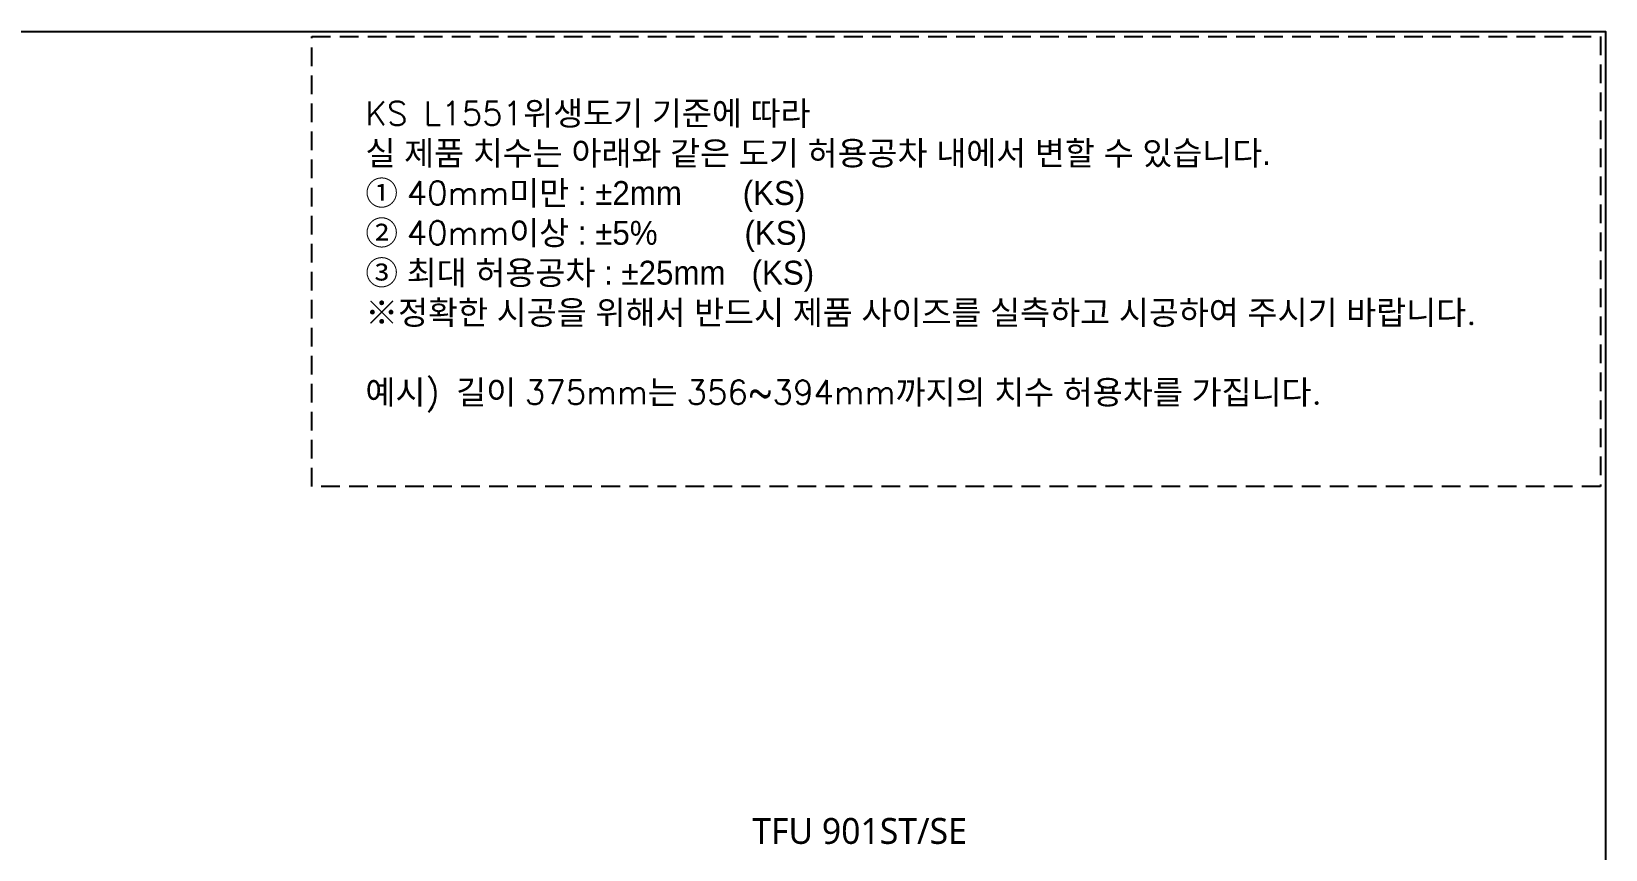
# Model space of a CAD drawing. Extents: x 229 to 3329, y -2295 to -195.
# Drawn here: x 1749 to 3329, y -1017 to -195 of the extents above; entities that cross this region are included whole.
import ezdxf

# ---------------------------------------------------------------- set-up
doc = ezdxf.new("R2010")
doc.units = 0
doc.header["$LTSCALE"] = 500
doc.header["$MEASUREMENT"] = 0
doc.linetypes.add('HIDDEN2', pattern=[0.1875, 0.125, -0.0625])
for name, color, linetype in [('1', 1, 'CONTINUOUS'), ('2', 2, 'CONTINUOUS'), ('3', 3, 'CONTINUOUS'), ('5', 5, 'CONTINUOUS')]:
    doc.layers.add(name, color=color, linetype=linetype)
doc.styles.add('ROMANS', font='romans.shx')
doc.styles.get("Standard").update_dxf_attribs({"font": 'NanumGothic.ttf'})

msp = doc.modelspace()

# ---------------------------------------------------------------- linework, layer by layer
at = {"layer": '3', "linetype": 'HIDDEN2', "ltscale": 0.3}
msp.add_lwpolyline([(2030.09985, -200.43381), (3323.97641, -200.43381), (3323.97641, -652.28037), (2030.09985, -652.28037)], close=True, dxfattribs=at)
at = {"layer": '5'}
msp.add_lwpolyline([(228.97641, -195.43381), (3328.97641, -195.43381), (3328.97641, -2295.43381), (228.97641, -2295.43381)], close=True, dxfattribs=at)

# ---------------------------------------------------------------- texts
at = {"layer": '1', "color": 2, "insert": (2580.06989, -998.41537), "char_height": 26, "attachment_point": 5}
msp.add_mtext('TFU 901ST/SE', dxfattribs=at)
at = {"layer": '2', "insert": (2084.02081, -421.65072), "char_height": 24, "attachment_point": 4, "style": 'ROMANS'}
msp.add_mtext('KS L1551{\\fGulim|b0|i0|c129|p50;위생도기 기준에 따라 \\P실 제품 치수는 아래와 같은 도기 허용공차 내에서 변할 수 있습니다. }\\P{\\fGulim|b0|i0|c129|p50;① }40mm{\\fGulim|b0|i0|c129|p50;미만 : ±2mm       (KS)} \\P{\\fGulim|b0|i0|c129|p50;② }40mm{\\fGulim|b0|i0|c129|p50;이상 : ±5%          (KS)}\\P{\\fGulim|b0|i0|c129|p50;③ 최대 허용공차 : ±25mm   (KS)}\\P{\\fGulim|b0|i0|c0|p50;※\\fGulim|b0|i0|c129|p50;정확한 시공을 위해서 반드시 제품 사이즈를 실측하고 시공하여 주시기 바랍니다}.\\P\\P{\\fGulim|b0|i0|c129|p50;예시}) {\\fGulim|b0|i0|c129|p50;길이 }375mm{\\fGulim|b0|i0|c129|p50;는 }356~394mm{\\fGulim|b0|i0|c129|p50;까지의 치수 허용차를 가집니다}.', dxfattribs=at)

doc.saveas('drawing.dxf')
